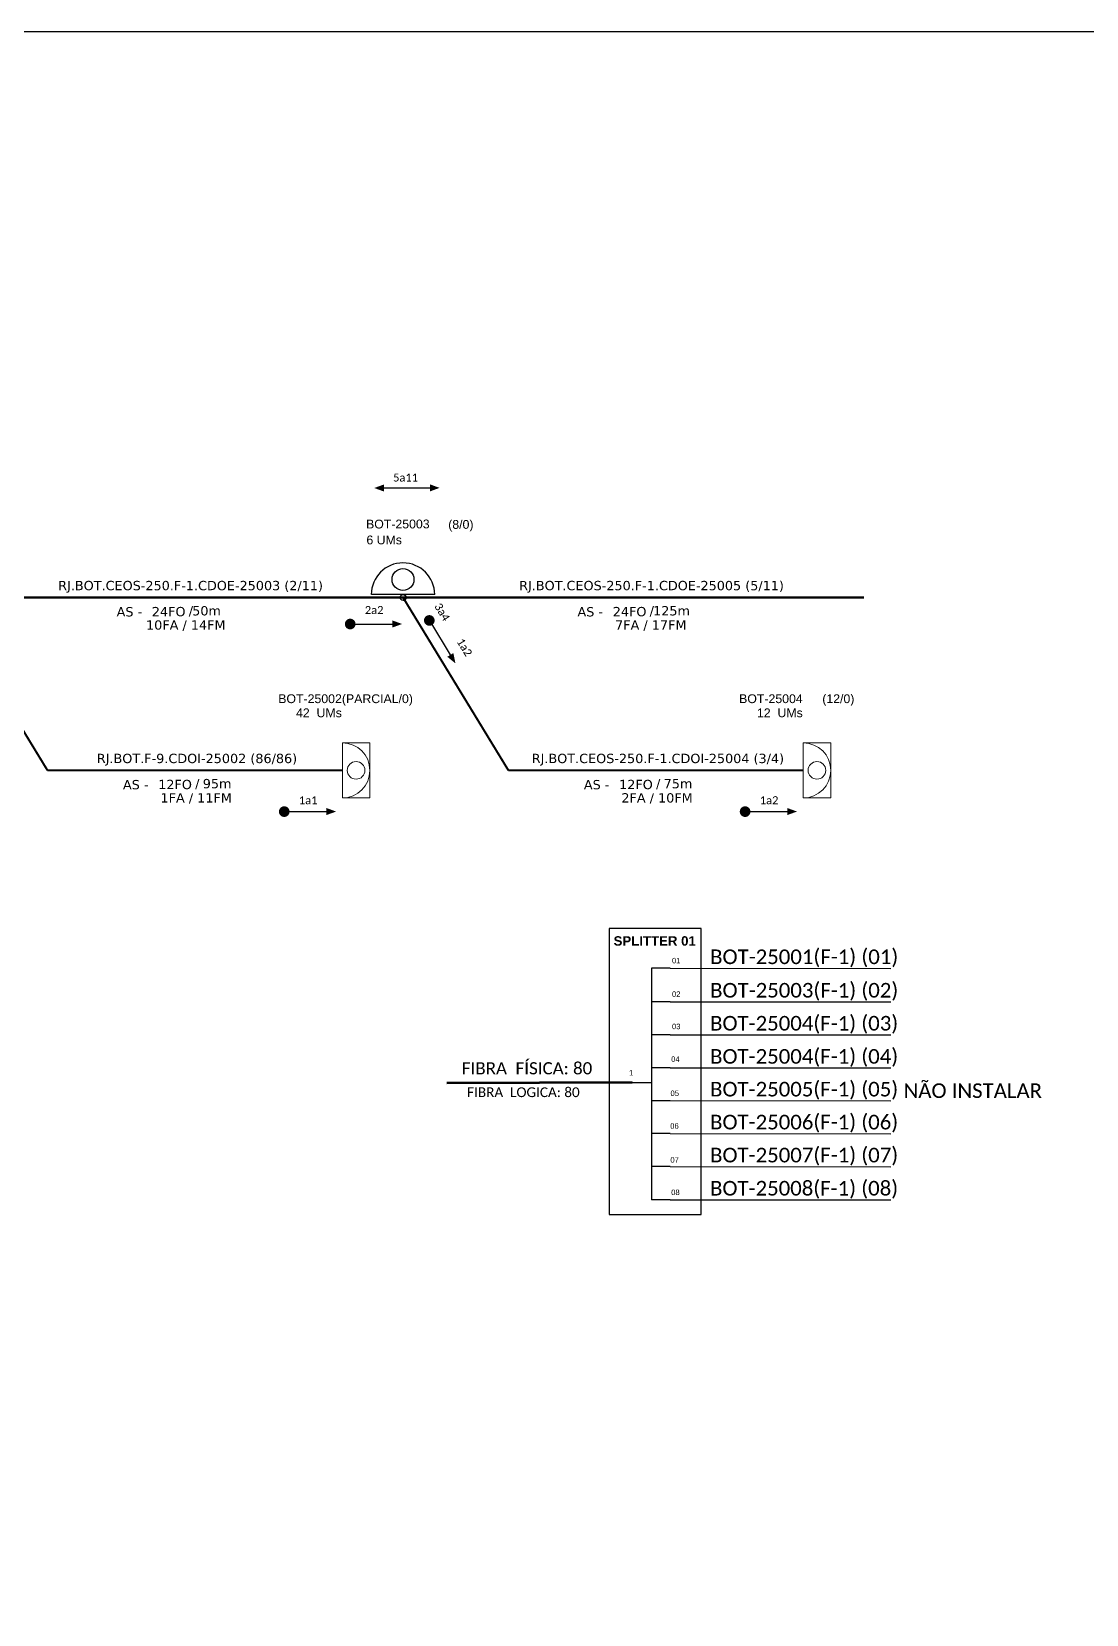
# Model space of a CAD drawing. Extents: x -89 to 749, y 705 to 1299.
# Drawn here: x 135 to 333, y 1002 to 1299 of the extents above; entities that cross this region are included whole.
import ezdxf
from ezdxf.enums import TextEntityAlignment as Align

# ---------------------------------------------------------------- set-up
doc = ezdxf.new("R2010")
doc.units = 0
for name, color, linetype, lineweight in [("20.0-LEGENDA DOS CDO'S", 1, 'Continuous', 0), ('20.1-CDO_INTERIOR', 1, 'Continuous', 0), ('20.2-CDO_POSTE', 1, 'Continuous', 5), ('40.1-ETIQUETAS', 1, 'Continuous', 20)]:
    doc.layers.add(name, color=color, linetype=linetype, lineweight=lineweight)
for name, color, linetype in [('CABO OPTICO EXISTENTE', 5, 'Continuous'), ('CAP a instalar', 1, 'Continuous'), ('CD de instalação futura', 8, 'Continuous'), ('label_cabos', 7, 'Continuous'), ('SETA', 7, 'Continuous')]:
    doc.layers.add(name, color=color, linetype=linetype)
doc.styles.add('ARIAL', font='arial.ttf')
doc.styles.add('siredit', font='verdana.ttf')
doc.styles.get("Standard").update_dxf_attribs({"font": 'arial.ttf'})
doc.linetypes.add('FENCELINE1', pattern='A,0.25,-0.1,[133,ltypeshp.shx,S=0.1,R=0,X=-0.1,Y=0],-0.1,1', length=1.45)

# ---------------------------------------------------------------- blocks, each defined once
blk = doc.blocks.new('ETIQUETA_RS5F')
at = {"layer": '40.1-ETIQUETAS', "color": 0, "style": 'siredit'}
blk.add_text('/', height=1.5, dxfattribs=at).set_placement((1.58, -1.95), align=Align.MIDDLE_RIGHT)
for tag, p in [('ETIQUETA_R_SECUNDARIA', (1.21, 2.1)), ('ETIQUETA_R_PRIMARIA', (1.21, 4.1)), ('F_ATIVAS/F_MORTAS', (1.14, -4.24))]:
    blk.add_attdef(tag, text='', height=1.5, dxfattribs=at).set_placement(p, align=Align.MIDDLE_CENTER)
for tag, p in [('TIPO_CABO', (-6.58, -2.12)), ('CAP_CABO', (0.4, -2.09))]:
    blk.add_attdef(tag, text='', height=1.5, dxfattribs=at).set_placement(p, align=Align.MIDDLE_RIGHT)
blk.add_attdef('METROS', text='', height=1.5, dxfattribs=at).set_placement((2.14, -1.95), align=Align.MIDDLE_LEFT)
for tag, p in [('FUSÃO_1', (0.85, -8.39)), ('FUSÃO_2', (0.85, -10.6)), ('FUSÃO_3', (0.85, -12.93)), ('FUSÃO_4', (0.85, -15.14)), ('FUSÃO_5', (0.85, -17.16))]:
    blk.add_attdef(tag, text='', height=1.5, dxfattribs=at).set_placement(p, align=Align.CENTER)
blk = doc.blocks.new('CDOE-TEXTO PADRÃO')
at = {"layer": "20.0-LEGENDA DOS CDO'S", "color": 0, "style": 'ARIAL'}
blk.add_attdef('FIBRAS_UTILIZADAS', text='', height=1.7, rotation=0.118, dxfattribs=at).set_placement((19.77, 7.43), align=Align.CENTER)
for tag, p in [('CDO_N', (0.49, 7.39)), ('SAP', (0.51, 1.67)), ('CORDOALHA', (0.5, 4.33)), ('SPLITER_1', (0.59, -0.91)), ('SPLITER_2', (0.6, -3.55)), ('(XX-XX_F)S', (0.54, -8.29)), ('(XX-XX_L)S', (0.55, -10.83)), ('UMS', (0.55, -13.15))]:
    blk.add_attdef(tag, p, '', height=1.7, rotation=0.118, dxfattribs=at)
blk = doc.blocks.new('CDOI_INT')
at = {"layer": '20.1-CDO_INTERIOR', "color": 0, "lineweight": 18}
blk.add_lwpolyline([(4.25, -4.25), (4.25, 4.25), (0, 4.25), (0, -4.25)], close=True, dxfattribs=at)
blk.add_circle((2.12, 0), 1.36, dxfattribs=at)
blk.add_arc((0, 0), 4.25, 270, 90, dxfattribs=at)
at = {"layer": "20.0-LEGENDA DOS CDO'S", "color": 0, "style": 'ARIAL'}
for tag, p in [('CDO_N', (-0.08, 10.38)), ('SPLITER_1', (21.18, 10.38)), ('SPLITER_2', (21.19, 8.68)), ('SAP', (-0.08, 6.23)), ('SURVEY', (-0.08, 8.2)), ('1:XX', (5.94, -2.22)), ('UMS', (5.94, -4.24))]:
    blk.add_attdef(tag, p, '', height=1.36, dxfattribs=at)
blk.add_attdef('FIBRAS_UTILIZADAS', text='', height=1.36, dxfattribs=at).set_placement((15.34, 10.38), align=Align.CENTER)

msp = doc.modelspace()

# ---------------------------------------------------------------- linework, layer by layer
at = {"color": 7, "linetype": 'Continuous'}
for p, q in [((251.36, 1123.26), (251.36, 1079.83)), ((254.88, 1123.26), (251.36, 1123.26)), ((254.88, 1116.98), (251.36, 1116.98)), ((254.88, 1110.79), (251.36, 1110.79)), ((254.88, 1104.57), (251.36, 1104.57)), ((247.71, 1101.83), (251.34, 1101.83)), ((254.88, 1098.4), (251.36, 1098.4)), ((254.88, 1092.24), (251.36, 1092.24)), ((254.88, 1086.05), (251.36, 1086.05)), ((254.88, 1079.83), (251.36, 1079.83))]:
    msp.add_line(p, q, dxfattribs=at)
at = {"color": 10, "linetype": 'Continuous'}
for p, q in [((254.88, 1123.26), (296.25, 1123.25)), ((254.88, 1116.98), (296.25, 1116.97)), ((254.88, 1110.79), (296.25, 1110.77)), ((254.88, 1104.57), (296.25, 1104.55)), ((254.88, 1098.42), (296.25, 1098.4)), ((254.88, 1092.24), (296.25, 1092.22)), ((254.88, 1086.05), (296.25, 1086.03)), ((254.88, 1079.83), (296.25, 1079.82))]:
    msp.add_line(p, q, dxfattribs=at)
at = {"color": 1, "linetype": 'Continuous', "lineweight": 60}
msp.add_line((247.71, 1101.83), (212.92, 1101.72), dxfattribs=at)
msp.add_lwpolyline([(-89.32, 705.02), (749.25, 705.02), (749.25, 1299.02), (-89.32, 1299.02), (-89.32, 705.02)])
at = {"const_width": 1}
for points in [[(194.29, 1187.86, 1), (195.29, 1187.86, 1)], [(209.38, 1188.96, 1), (209.9, 1188.11, 1)]]:
    msp.add_lwpolyline(points, format="xyb", close=True, dxfattribs=at)
at = {"color": 8, "const_width": 1}
msp.add_lwpolyline([(181.91, 1152.66, 1), (182.91, 1152.66, 1)], format="xyb", close=True, dxfattribs=at)
at = {"color": 7, "const_width": 1}
msp.add_lwpolyline([(268.42, 1152.66, 1), (269.42, 1152.66, 1)], format="xyb", close=True, dxfattribs=at)
at = {"color": 7}
msp.add_lwpolyline([(243.39, 1077.05), (260.67, 1077.05), (260.67, 1130.71), (243.39, 1130.71)], close=True, dxfattribs=at)
at = {"layer": 'CAP a instalar', "color": 7, "linetype": 'FENCELINE1', "ltscale": 6, "const_width": 0.4}
for points in [[(118.19, 1192.84), (204.71, 1192.84)], [(204.71, 1192.84), (291.22, 1192.84)]]:
    msp.add_lwpolyline(points, dxfattribs=at)
at = {"layer": 'CAP a instalar', "color": 8, "linetype": 'FENCELINE1', "ltscale": 6, "const_width": 0.4}
for points in [[(118.19, 1192.84), (137.97, 1160.4)], [(137.97, 1160.4), (193.31, 1160.4)]]:
    msp.add_lwpolyline(points, dxfattribs=at)
at = {"layer": 'CAP a instalar', "color": 1, "linetype": 'FENCELINE1', "ltscale": 6, "const_width": 0.4}
for points in [[(204.71, 1192.84), (224.49, 1160.4)], [(224.49, 1160.4), (279.83, 1160.4)]]:
    msp.add_lwpolyline(points, dxfattribs=at)
at = {"layer": 'label_cabos', "color": 5}
msp.add_line((210.65, 1193.39), (198.76, 1193.39), dxfattribs=at)
for centre, radius in [((204.7, 1196.22), 2.05), ((204.71, 1192.84), 0.551)]:
    msp.add_circle(centre, radius, dxfattribs=at)
msp.add_arc((204.7, 1193.39), 5.95, 0, 180, dxfattribs=at)
at = {"layer": 'SETA'}
for points in [[(201.14, 1213.39), (209.74, 1213.39)], [(209.47, 1188.81), (213.94, 1181.46)], [(194.79, 1187.86), (203.39, 1187.86)]]:
    msp.add_lwpolyline(points, dxfattribs=at)
at = {"layer": 'SETA', "color": 8}
msp.add_lwpolyline([(182.41, 1152.66), (191.01, 1152.66)], dxfattribs=at)
at = {"layer": 'SETA', "color": 7}
msp.add_lwpolyline([(268.92, 1152.66), (277.52, 1152.66)], dxfattribs=at)
at = {"layer": 'SETA'}
for points in [[(201.14, 1212.72), (199.31, 1213.39), (201.14, 1214.05)], [(209.74, 1214.08), (211.57, 1213.41), (209.74, 1212.74)], [(202.7, 1188.54), (204.53, 1187.87), (202.7, 1187.2)], [(214.16, 1182.41), (214.54, 1180.49), (213.02, 1181.71)]]:
    msp.add_solid(points, dxfattribs=at)
at = {"layer": 'SETA', "color": 8}
msp.add_solid([(190.32, 1153.34), (192.15, 1152.67), (190.32, 1152.01)], dxfattribs=at)
at = {"layer": 'SETA', "color": 7}
msp.add_solid([(276.83, 1153.34), (278.66, 1152.67), (276.83, 1152.01)], dxfattribs=at)

# ---------------------------------------------------------------- block references
at = {"layer": '20.2-CDO_POSTE', "color": 5}
ref = msp.add_blockref('CDOE-TEXTO PADRÃO', (204.87, 1194.73), dxfattribs=dict(at, xscale=0.972000002861023, yscale=0.972000002861023, zscale=0.972000002861023))
ref.add_attrib('CDO_N', 'BOT-25003', (197.77, 1205.79), dxfattribs={"layer": "20.0-LEGENDA DOS CDO'S", "color": 0, "height": 1.652, "rotation": 0.118, "style": 'ARIAL'})
ref.add_attrib('CORDOALHA', '6 UMs', (197.84, 1202.81), dxfattribs={"layer": "20.0-LEGENDA DOS CDO'S", "color": 0, "height": 1.652, "rotation": 0.118, "style": 'ARIAL'})
ref.add_attrib('FIBRAS_UTILIZADAS', '       (8/0)', dxfattribs={"layer": "20.0-LEGENDA DOS CDO'S", "color": 0, "height": 1.6523, "rotation": 0.118, "style": 'ARIAL'}).set_placement((213.32, 1205.72), align=Align.CENTER)
at = {"layer": 'CAP a instalar', "color": 7, "linetype": 'FENCELINE1', "ltscale": 7}
ref = msp.add_blockref('ETIQUETA_RS5F', (163.45, 1192.63), dxfattribs=dict(at, xscale=1.166399984999771, yscale=1.166399984999771, zscale=1.166399984999771))
ref.add_attrib('ETIQUETA_R_SECUNDARIA', 'RJ.BOT.CEOS-250.F-1.CDOE-25003 (2/11)', dxfattribs={"layer": '40.1-ETIQUETAS', "color": 0, "height": 1.7496, "style": 'siredit'}).set_placement((164.83, 1195.08), align=Align.MIDDLE_CENTER)
ref.add_attrib('TIPO_CABO', 'AS -', dxfattribs={"layer": '40.1-ETIQUETAS', "color": 0, "height": 1.75, "style": 'siredit'}).set_placement((155.74, 1190.16), align=Align.MIDDLE_RIGHT)
ref.add_attrib('CAP_CABO', '24FO', dxfattribs={"layer": '40.1-ETIQUETAS', "color": 0, "height": 1.75, "style": 'siredit'}).set_placement((163.88, 1190.19), align=Align.MIDDLE_RIGHT)
ref.add_attrib('METROS', '50m', dxfattribs={"layer": '40.1-ETIQUETAS', "color": 0, "height": 1.75, "style": 'siredit'}).set_placement((165.13, 1190.35), align=Align.MIDDLE_LEFT)
ref.add_attrib('F_ATIVAS/F_MORTAS', '10FA / 14FM', dxfattribs={"layer": '40.1-ETIQUETAS', "color": 0, "height": 1.7496, "style": 'siredit'}).set_placement((163.93, 1187.68), align=Align.MIDDLE_CENTER)
ref = msp.add_blockref('ETIQUETA_RS5F', (249.97, 1192.63), dxfattribs=dict(at, xscale=1.166399984999771, yscale=1.166399984999771, zscale=1.166399984999771))
ref.add_attrib('ETIQUETA_R_SECUNDARIA', 'RJ.BOT.CEOS-250.F-1.CDOE-25005 (5/11)', dxfattribs={"layer": '40.1-ETIQUETAS', "color": 0, "height": 1.7496, "style": 'siredit'}).set_placement((251.35, 1195.08), align=Align.MIDDLE_CENTER)
ref.add_attrib('TIPO_CABO', 'AS -', dxfattribs={"layer": '40.1-ETIQUETAS', "color": 0, "height": 1.75, "style": 'siredit'}).set_placement((242.25, 1190.16), align=Align.MIDDLE_RIGHT)
ref.add_attrib('CAP_CABO', '24FO', dxfattribs={"layer": '40.1-ETIQUETAS', "color": 0, "height": 1.75, "style": 'siredit'}).set_placement((250.4, 1190.19), align=Align.MIDDLE_RIGHT)
ref.add_attrib('METROS', '125m', dxfattribs={"layer": '40.1-ETIQUETAS', "color": 0, "height": 1.75, "style": 'siredit'}).set_placement((251.65, 1190.35), align=Align.MIDDLE_LEFT)
ref.add_attrib('F_ATIVAS/F_MORTAS', '7FA / 17FM', dxfattribs={"layer": '40.1-ETIQUETAS', "color": 0, "height": 1.75, "style": 'siredit'}).set_placement((251.21, 1187.68), align=Align.MIDDLE_CENTER)
at = {"layer": 'CAP a instalar', "color": 8, "linetype": 'FENCELINE1', "ltscale": 7}
ref = msp.add_blockref('ETIQUETA_RS5F', (164.65, 1160.19), dxfattribs=dict(at, xscale=1.166399984998861, yscale=1.166399984998861, zscale=1.166399984998861))
ref.add_attrib('ETIQUETA_R_SECUNDARIA', 'RJ.BOT.F-9.CDOI-25002 (86/86)', dxfattribs={"layer": 'CABO OPTICO EXISTENTE', "color": 0, "height": 1.7496, "style": 'siredit'}).set_placement((166.03, 1162.64), align=Align.MIDDLE_CENTER)
ref.add_attrib('TIPO_CABO', 'AS -', dxfattribs={"layer": '40.1-ETIQUETAS', "color": 0, "height": 1.75, "style": 'siredit'}).set_placement((156.93, 1157.72), align=Align.MIDDLE_RIGHT)
ref.add_attrib('CAP_CABO', '12FO', dxfattribs={"layer": '40.1-ETIQUETAS', "color": 0, "height": 1.75, "style": 'siredit'}).set_placement((165.08, 1157.75), align=Align.MIDDLE_RIGHT)
ref.add_attrib('METROS', '95m', dxfattribs={"layer": '40.1-ETIQUETAS', "color": 0, "height": 1.75, "style": 'siredit'}).set_placement((167.11, 1157.91), align=Align.MIDDLE_LEFT)
ref.add_attrib('F_ATIVAS/F_MORTAS', '1FA / 11FM', dxfattribs={"layer": '40.1-ETIQUETAS', "color": 0, "height": 1.75, "style": 'siredit'}).set_placement((165.88, 1155.24), align=Align.MIDDLE_CENTER)
at = {"layer": 'CAP a instalar', "color": 1, "linetype": 'FENCELINE1', "ltscale": 7}
ref = msp.add_blockref('ETIQUETA_RS5F', (251.17, 1160.19), dxfattribs=dict(at, xscale=1.166399984998861, yscale=1.166399984998861, zscale=1.166399984998861))
ref.add_attrib('ETIQUETA_R_SECUNDARIA', 'RJ.BOT.CEOS-250.F-1.CDOI-25004 (3/4)', dxfattribs={"layer": 'CABO OPTICO EXISTENTE', "color": 0, "height": 1.7496, "style": 'siredit'}).set_placement((252.55, 1162.64), align=Align.MIDDLE_CENTER)
ref.add_attrib('TIPO_CABO', 'AS -', dxfattribs={"layer": '40.1-ETIQUETAS', "color": 0, "height": 1.75, "style": 'siredit'}).set_placement((243.45, 1157.72), align=Align.MIDDLE_RIGHT)
ref.add_attrib('CAP_CABO', '12FO', dxfattribs={"layer": '40.1-ETIQUETAS', "color": 0, "height": 1.75, "style": 'siredit'}).set_placement((251.59, 1157.75), align=Align.MIDDLE_RIGHT)
ref.add_attrib('METROS', '75m', dxfattribs={"layer": '40.1-ETIQUETAS', "color": 0, "height": 1.75, "style": 'siredit'}).set_placement((253.63, 1157.91), align=Align.MIDDLE_LEFT)
ref.add_attrib('F_ATIVAS/F_MORTAS', '2FA / 10FM', dxfattribs={"layer": '40.1-ETIQUETAS', "color": 0, "height": 1.75, "style": 'siredit'}).set_placement((252.39, 1155.24), align=Align.MIDDLE_CENTER)
at = {"layer": 'CD de instalação futura', "color": 8, "ltscale": 11}
ref = msp.add_blockref('CDOI_INT', (193.32, 1160.4), dxfattribs=dict(at, xscale=1.21541625498503, yscale=1.21541625498503, zscale=1.21541625498503))
ref.add_attrib('CDO_N', 'BOT-25002', dxfattribs={"layer": "20.0-LEGENDA DOS CDO'S", "color": 0, "height": 1.653, "style": 'ARIAL'}).set_placement((193.22, 1173.02), align=Align.RIGHT)
ref.add_attrib('FIBRAS_UTILIZADAS', '    (PARCIAL/0)', dxfattribs={"layer": "20.0-LEGENDA DOS CDO'S", "color": 0, "height": 1.65, "style": 'ARIAL'}).set_placement((198.62, 1173.02), align=Align.CENTER)
ref.add_attrib('SURVEY', '42  UMs', dxfattribs={"layer": "20.0-LEGENDA DOS CDO'S", "color": 0, "height": 1.653, "style": 'ARIAL'}).set_placement((193.22, 1170.37), align=Align.RIGHT)
at = {"layer": 'CD de instalação futura', "color": 1, "ltscale": 11}
ref = msp.add_blockref('CDOI_INT', (279.83, 1160.4), dxfattribs=dict(at, xscale=1.21541625498503, yscale=1.21541625498503, zscale=1.21541625498503))
ref.add_attrib('CDO_N', 'BOT-25004', dxfattribs={"layer": "20.0-LEGENDA DOS CDO'S", "color": 0, "height": 1.653, "style": 'ARIAL'}).set_placement((279.73, 1173.02), align=Align.RIGHT)
ref.add_attrib('FIBRAS_UTILIZADAS', '    (12/0)', dxfattribs={"layer": "20.0-LEGENDA DOS CDO'S", "color": 0, "height": 1.65, "style": 'ARIAL'}).set_placement((285.14, 1173.02), align=Align.CENTER)
ref.add_attrib('SURVEY', '12  UMs', dxfattribs={"layer": "20.0-LEGENDA DOS CDO'S", "color": 0, "height": 1.653, "style": 'ARIAL'}).set_placement((279.74, 1170.37), align=Align.RIGHT)

# ---------------------------------------------------------------- texts
at = {"attachment_point": 5}
for s, insert, char_height, width in [('\\C7;\\fCalibri|b0|i0|c0|p34;5a11', (205.18, 1215.34), 1.5, 25.3588), ('\\C7;\\fCalibri|b0|i0|c0|p34;2a2', (199.29, 1190.48), 1.5, 25.3588), ('{\\fArial|b1|i0|c0|p34;\\C10;SPLITTER 01}', (251.95, 1128.38), 1.7753, 17.28), ('\\C7;\\fCalibri|b0|i0|c0|p34;BOT-25001(F-1) (01)', (280.01, 1125.12), 2.7432, 40.9104), ('\\C7;\\fArial|b0|i0;\\H0.578704x;01 ', (255.99, 1124.69), 1.7753, 3.7582), ('\\C7;\\fCalibri|b0|i0|c0|p34;BOT-25003(F-1) (02)', (280.01, 1118.84), 2.7432, 40.9104), ('\\C7;\\fArial|b0|i0|;\\H1.0273588255048;02 ', (255.99, 1118.4), 1.7753, 3.7582), ('\\C1;\\fCalibri|b0|i0|c0|p34;BOT-25004(F-1) (03)', (280, 1112.65), 2.7432, 40.9104), ('\\C7;\\fArial|b0|i0|;\\H1.0273588255048;03 ', (255.99, 1112.34), 1.7753, 3.456), ('\\C1;\\fCalibri|b0|i0|c0|p34;BOT-25004(F-1) (04)', (280, 1106.43), 2.7432, 40.9104), ('\\C7;\\fCalibri|b0|i0|c0|p34;FIBRA  FÍSICA: 80', (227.99, 1104.48), 2.2859, 34.56), ('\\C7;\\fArial|b0|i0|;\\H1.0273588255048;04 ', (255.84, 1106.2), 1.7753, 3.7582), ('\\C7;\\fArial|b0|i0|;\\H1.0273588255048;1', (247.54, 1103.66), 1.7753, 1.7584), ('\\C7;\\fCalibri|b0|i0|c0|p34;BOT-25005(F-1) (05)', (280, 1100.28), 2.7432, 40.9104), ('\\C7;\\fCalibri|b0|i0|c0|p34;NÃO INSTALAR', (311.66, 1100.28), 2.7432, 40.9104), ('\\C7;\\fCalibri|b0|i0|c0|p34;FIBRA  LOGICA: 80', (227.3, 1099.99), 1.8289, 34.56), ('\\C7;\\fArial|b0|i0|;\\H1.0273588255048;05 ', (255.71, 1099.8), 1.7753, 4.6222), ('\\C7;\\fCalibri|b0|i0|c0|p34;BOT-25006(F-1) (06)', (280, 1094.1), 2.7432, 40.9104), ('\\C7;\\fArial|b0|i0|;\\H1.0273588255048;06 ', (255.66, 1093.66), 1.7753, 3.7582), ('\\C7;\\fArial|b0|i0|;\\H1.0273588255048;07 ', (255.69, 1087.29), 1.7753, 3.7582), ('\\C7;\\fCalibri|b0|i0|c0|p34;BOT-25007(F-1) (07)', (280, 1087.91), 2.7432, 40.9104), ('\\C7;\\fArial|b0|i0|;\\H1.0273588255048;08 ', (255.84, 1081.21), 1.7753, 3.7582), ('\\C7;\\fCalibri|b0|i0|c0|p34;BOT-25008(F-1) (08)', (279.99, 1081.69), 2.7432, 40.9104)]:
    msp.add_mtext(s, dxfattribs=dict(at, insert=insert, char_height=char_height, width=width))
at = {"char_height": 1.5, "width": 25.3588, "attachment_point": 5, "rotation": 301.2901}
for s, insert in [('\\C7;\\fCalibri|b0|i0|c0|p34;3a4', (212.06, 1190.11)), ('\\C7;\\fCalibri|b0|i0|c0|p34;1a2', (216.25, 1183.49))]:
    msp.add_mtext(s, dxfattribs=dict(at, insert=insert))
at = {"color": 8, "insert": (186.9, 1154.79), "char_height": 1.5, "width": 25.3588, "attachment_point": 5}
msp.add_mtext('\\fCalibri|b0|i0|c0|p34;1a1', dxfattribs=at)
at = {"color": 7, "insert": (273.42, 1154.79), "char_height": 1.5, "width": 25.3588, "attachment_point": 5}
msp.add_mtext('\\fCalibri|b0|i0|c0|p34;1a2', dxfattribs=at)

doc.saveas('drawing.dxf')
